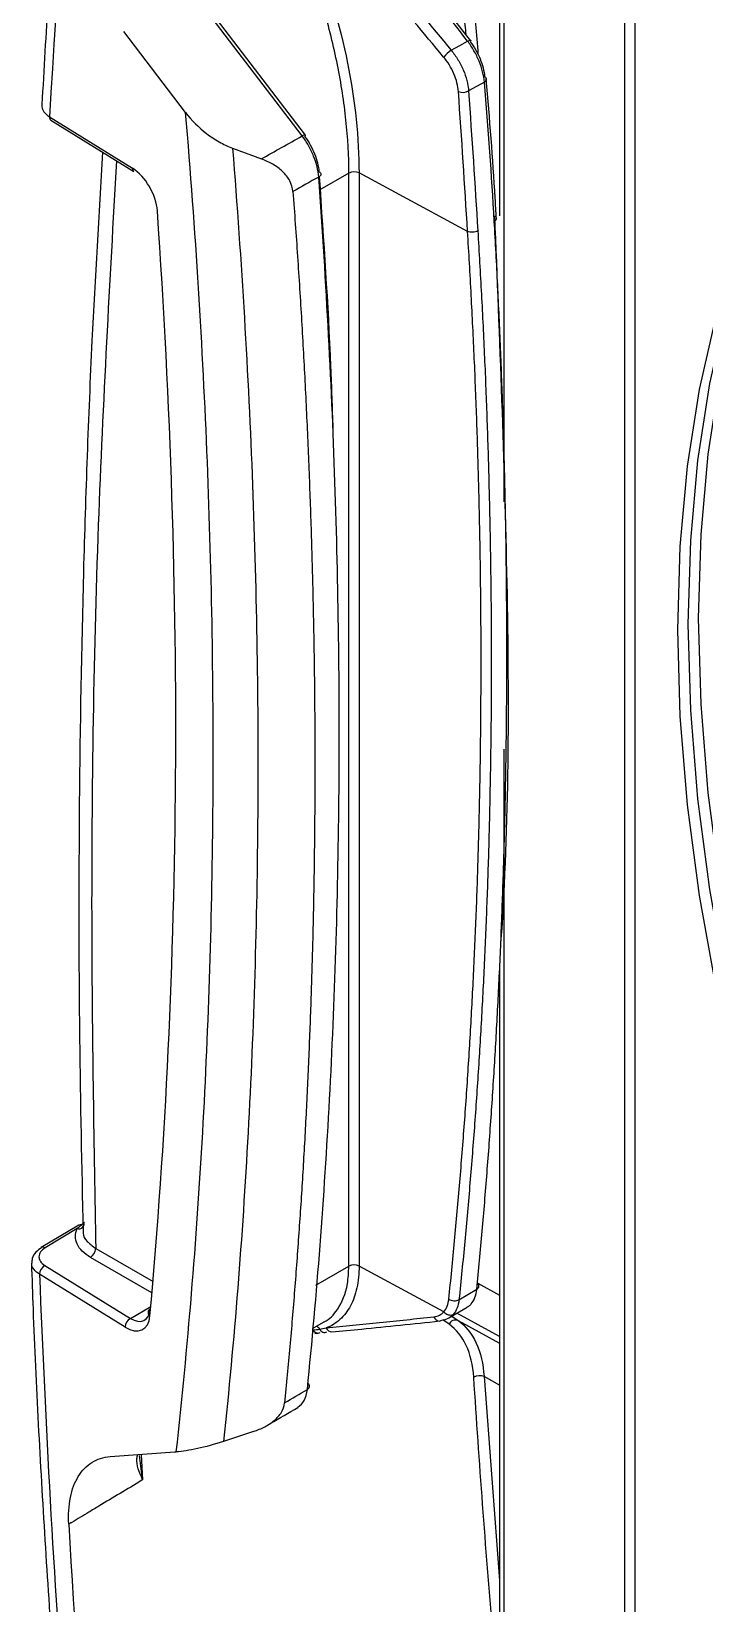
# Model space of a CAD drawing. Extents: x 14.8 to 109.8, y 1.6 to 86.6.
# Drawn here: x 69.422 to 70.799, y 66.668 to 69.885 of the extents above; entities that cross this region are included whole.
import ezdxf

# ---------------------------------------------------------------- set-up
doc = ezdxf.new("R2010")
doc.units = 0
doc.header["$MEASUREMENT"] = 0
doc.layers.add('OBJECT', color=7, linetype='CONTINUOUS')

msp = doc.modelspace()

# ---------------------------------------------------------------- linework, layer by layer
at = {"layer": 'OBJECT'}
for p, q in [((70.3798, 70.9131), (70.3798, 69.5082)), ((70.3892, 68.9229), (70.3892, 70.9094)), ((70.6353, 70.8047), (70.6353, 65.9561)), ((70.6565, 70.7952), (70.6565, 65.9683)), ((70.3208, 69.867), (70.2033, 70.0186)), ((69.9828, 69.673), (69.7562, 69.9703)), ((69.7378, 69.7194), (69.611, 69.8854)), ((70.349, 69.7819), (70.3166, 69.7636)), ((69.4591, 69.7107), (69.629, 69.6055)), ((69.4622, 69.7039), (69.6321, 69.5987)), ((69.8337, 69.6466), (69.8927, 69.6246)), ((70.0717, 69.5955), (70.0126, 69.5614)), ((70.0717, 67.3587), (70.0717, 69.5955)), ((70.3146, 69.4762), (70.0925, 69.5958)), ((70.0925, 69.5958), (70.0925, 67.3589)), ((70.3892, 65.8858), (70.3892, 68.4164)), ((70.3798, 67.9789), (70.3798, 65.8989)), ((69.5191, 67.4426), (69.4424, 67.3965)), ((69.516, 67.4355), (69.4502, 67.3959)), ((69.5244, 67.4431), (69.5308, 67.449)), ((69.4424, 67.3965), (69.4426, 67.3966)), ((69.6689, 67.304), (69.5431, 67.3767)), ((69.5537, 67.395), (69.671, 67.3274)), ((69.6139, 67.2337), (69.4388, 67.342)), ((69.4498, 67.3602), (69.6248, 67.2518)), ((70.0043, 67.3197), (70.0717, 67.3587)), ((70.2661, 67.2654), (70.0925, 67.3589)), ((70.3358, 67.3237), (70.3798, 67.2995)), ((69.6248, 67.2518), (69.6665, 67.2759)), ((70.2764, 67.2526), (70.314, 67.2747)), ((69.997, 67.231), (70.0201, 67.2443)), ((70.2766, 67.2397), (70.2638, 67.2487)), ((70.2825, 67.2562), (70.2951, 67.2474)), ((70.3798, 67.2144), (70.2929, 67.2623)), ((70.2951, 67.2474), (70.3798, 67.2008)), ((70.0022, 67.221), (70.0092, 67.2216)), ((70.3482, 67.1325), (70.3798, 66.7154)), ((70.3798, 67.1151), (70.3482, 67.1325)), ((69.8768, 67.0204), (69.8154, 67.0001)), ((69.647, 66.9735), (69.6498, 66.9213))]:
    msp.add_line(p, q, dxfattribs=at)
at = {"layer": 'OBJECT', "flags": 128}
for points in [[(69.9762, 69.6715), (69.9585, 69.6947), (69.8878, 69.7876), (69.7497, 69.9688)], [(71.1315, 69.9112), (71.052, 69.8096), (70.9812, 69.6974), (70.9191, 69.575), (70.8661, 69.4431), (70.8225, 69.3021), (70.7883, 69.1527), (70.7638, 68.9955), (70.7491, 68.8312), (70.7442, 68.6605), (70.7491, 68.484), (70.7638, 68.3027), (70.7883, 68.1172), (70.8225, 67.9284), (70.8661, 67.737), (70.9191, 67.5439), (70.9812, 67.3499), (71.052, 67.1558), (71.1315, 66.9625), (71.2191, 66.7708), (71.3145, 66.5815)], [(71.1527, 69.9235), (71.0733, 69.8218), (71.0024, 69.7096), (70.9403, 69.5873), (70.8873, 69.4553), (70.8437, 69.3143), (70.8095, 69.1649), (70.785, 69.0077), (70.7703, 68.8434), (70.7654, 68.6727), (70.7703, 68.4963), (70.785, 68.315), (70.8095, 68.1295), (70.8437, 67.9407), (70.8873, 67.7493), (70.9403, 67.5562), (71.0024, 67.3622), (71.0733, 67.1681), (71.1527, 66.9748), (71.2403, 66.783), (71.3357, 66.5937)], [(71.1739, 69.9357), (71.0945, 69.8341), (71.0236, 69.7219), (70.9615, 69.5995), (70.9085, 69.4676), (70.8649, 69.3266), (70.8307, 69.1772), (70.8062, 69.02), (70.7915, 68.8557), (70.7866, 68.6849), (70.7915, 68.5085), (70.8062, 68.3272), (70.8307, 68.1417), (70.8649, 67.9529), (70.9085, 67.7615), (70.9615, 67.5684), (71.0236, 67.3744), (71.0945, 67.1803), (71.1739, 66.987), (71.2615, 66.7953), (71.3569, 66.606)], [(70.2813, 69.8468), (70.299, 69.8568), (70.3144, 69.8655)], [(70.3144, 69.8655), (70.3163, 69.8664), (70.318, 69.8671), (70.3194, 69.8674), (70.3203, 69.8674), (70.3209, 69.8671)], [(70.3209, 69.8671), (70.3209, 69.867), (70.321, 69.8663), (70.3207, 69.8653), (70.32, 69.864)], [(69.9818, 69.6698), (69.9826, 69.6711), (69.9829, 69.6722), (69.9828, 69.6729), (69.9828, 69.673)], [(70.0104, 69.5983), (70.0121, 69.5972), (70.0134, 69.5959), (70.0142, 69.5945), (70.0144, 69.5931), (70.0141, 69.5916), (70.0132, 69.5901), (70.0118, 69.5887), (70.01, 69.5875)], [(70.297, 67.2898), (70.3149, 67.3004), (70.3334, 67.3113)], [(70.2611, 67.2477), (70.259, 67.2468), (70.2575, 67.2464)], [(69.5836, 66.969), (69.7157, 66.9784), (69.7187, 66.9786)]]:
    msp.add_lwpolyline(points, dxfattribs=at)
at = {"layer": 'OBJECT'}
for centre, radius, start, end in [((70.3138, 69.7941), 0.0619, 121.6696, 141.0086), ((70.3464, 69.7883), 0.00689, 291.4042, 359.3265), ((70.3471, 69.7869), 0.00635, 11.3997, 69.1688), ((70.3048, 69.7863), 0.0256, 249.3826, 297.3615), ((69.4667, 69.71), 0.00767, 174.8844, 233.4737), ((69.9809, 69.6659), 0.00737, 75.8207, 129.8176), ((69.6366, 69.6048), 0.00767, 174.8883, 233.4699), ((70.0823, 69.575), 0.0232, 63.8531, 117.3015), ((69.5192, 67.4464), 0.0113, 253.6477, 357.1135), ((69.5222, 67.4371), 0.00638, 70.5637, 119.1412), ((69.4458, 67.3895), 0.00782, 55.6283, 113.6423), ((69.5307, 67.3961), 0.0231, 302.6058, 357.3942), ((69.4612, 67.3409), 0.0224, 120.5725, 177.1378), ((70.0823, 67.3381), 0.0232, 63.8531, 117.3015), ((69.6362, 67.2325), 0.0224, 120.573, 177.1383), ((69.6683, 67.2636), 0.00742, 114.8897, 241.4849), ((70.2571, 67.2586), 0.0122, 197.4529, 271.9797), ((70.279, 67.2742), 0.0156, 214.2198, 293.4824), ((70.2899, 67.2338), 0.0145, 69.2644, 156.0836), ((70.0088, 67.2333), 0.0117, 206.8781, 271.8281), ((69.9997, 67.2225), 0.0143, 30.3326, 67.6351), ((70.0083, 67.2312), 0.00958, 275.184, 300.9097), ((70.022, 67.2338), 0.0108, 202.5969, 297.3088), ((70.0365, 67.2363), 0.0121, 199.7986, 272.3434), ((69.9837, 67.113), 0.00734, 294.3941, 54.8489), ((70.3389, 67.1095), 0.0249, 67.9494, 118.2543)]:
    msp.add_arc(centre, radius, start, end, dxfattribs=at)
for centre, major_axis, ratio, start_param, end_param in [((69.629, 69.5443), (-0.0356, 0.066), 0.556891, 4.029959, 5.514145), ((59.6771, 74.6712), (-6.9826, 12.9557), 0.556891, 3.840697, 4.029959), ((69.6139, 67.2949), (-0.0356, 0.066), 0.556891, 2.372552, 3.840697), ((69.6248, 67.3008), (-0.0281, 0.053), 0.551675, 2.376265, 3.844409)]:
    msp.add_ellipse(centre, major_axis=major_axis, ratio=ratio, start_param=start_param, end_param=end_param, dxfattribs=at)
for points, knots in [([(69.8371, 71.6187), (70.1305, 71.4865), (70.7179, 71.2219), (71.6009, 70.7698), (72.4834, 70.2786), (73.3398, 69.7594), (74.1718, 69.2194), (74.7082, 68.841), (74.9767, 68.6517)], [0, 0, 0, 0, 0.171879, 0.344058, 0.51475, 0.685735, 0.842753, 1, 1, 1, 1]), ([(74.9293, 68.5831), (74.6618, 68.7718), (74.1264, 69.1495), (73.2965, 69.6881), (72.4414, 70.2066), (71.5611, 70.6966), (70.6793, 71.1482), (70.093, 71.4123), (69.7996, 71.5445)], [0, 0, 0, 0, 0.157018, 0.314265, 0.484956, 0.655942, 0.827821, 1, 1, 1, 1]), ([(69.5903, 71.2823), (69.589, 71.2731), (69.5676, 71.124), (69.5338, 70.8282), (69.4902, 70.3943), (69.4603, 70.0297), (69.4478, 69.808), (69.4437, 69.7357)], [0, 0, 0, 0, 0.0184362, 0.2992237, 0.5812541, 0.8633174, 1, 1, 1, 1]), ([(69.9126, 71.0988), (69.9296, 71.0925), (70.1241, 71.0196), (70.4974, 70.87), (71.034, 70.6311), (71.5724, 70.3672), (72.1116, 70.0787), (72.6509, 69.7662), (73.1896, 69.4302), (73.7268, 69.0705), (74.262, 68.6898), (74.6161, 68.4175), (74.7931, 68.2813)], [0, 0, 0, 0, 0.010564, 0.120488, 0.230452, 0.340376, 0.4503, 0.560264, 0.670188, 0.780112, 0.890076, 1, 1, 1, 1]), ([(70.3114, 69.8791), (70.311, 69.8855), (70.3096, 69.907), (70.2922, 69.9938), (70.2664, 70.0957), (70.2334, 70.1815), (70.2256, 70.202)], [0, 0, 0, 0, 0.062984, 0.212175, 0.812229, 1, 1, 1, 1]), ([(70.2452, 70.2091), (70.2635, 70.158), (70.3007, 70.0544), (70.3301, 69.9285), (70.3344, 69.8592), (70.3357, 69.8386)], [0, 0, 0, 0, 0.405871, 0.823511, 1, 1, 1, 1]), ([(70.0717, 69.5955), (70.0717, 69.6307), (70.0697, 69.6669), (70.0619, 69.7409), (70.0561, 69.7788), (70.0406, 69.8555), (70.031, 69.8944), (70.0081, 69.9726), (69.9949, 70.0118), (69.9799, 70.051)], [0, 0, 0, 0, 0.25, 0.25, 0.5, 0.5, 0.75, 0.75, 1, 1, 1, 1]), ([(69.9994, 70.0578), (70.0298, 69.9783), (70.0532, 69.8984), (70.0846, 69.7427), (70.0925, 69.667), (70.0925, 69.5958)], [0, 0, 0, 0, 0.5, 0.5, 1, 1, 1, 1]), ([(70.2656, 69.833), (70.2247, 69.8821), (70.1837, 69.9313), (70.1428, 69.9805), (70.1428, 69.9805), (70.1428, 69.9805), (70.1428, 69.9805)], [0, 0, 0, 0, 0.00497328, 0.00497328, 0.00497328, 0.00497334, 0.00497334, 0.00497334, 0.00497334]), ([(70.2813, 69.8468), (70.2863, 69.8407), (70.2908, 69.8343), (70.2991, 69.8208), (70.3028, 69.8136), (70.3089, 69.7993), (70.3113, 69.792), (70.315, 69.7775), (70.3161, 69.7705), (70.3166, 69.7636)], [0, 0, 0, 0, 0.25, 0.25, 0.5, 0.5, 0.75, 0.75, 1, 1, 1, 1]), ([(70.349, 69.7819), (70.3484, 69.7887), (70.3472, 69.7957), (70.3435, 69.8101), (70.3411, 69.8175), (70.3351, 69.8319), (70.3315, 69.8391), (70.3236, 69.8528), (70.3192, 69.8593), (70.3144, 69.8655)], [0, 0, 0, 0, 0.25, 0.25, 0.5, 0.5, 0.75, 0.75, 1, 1, 1, 1]), ([(70.32, 69.864), (70.324, 69.8587), (70.3277, 69.8532), (70.3345, 69.8415), (70.3375, 69.8354), (70.3426, 69.8231), (70.3447, 69.8169), (70.3478, 69.8046), (70.3489, 69.7987), (70.3494, 69.7929)], [0, 0, 0, 0, 0.25, 0.25, 0.5, 0.5, 0.75, 0.75, 1, 1, 1, 1]), ([(70.2958, 69.7624), (70.2954, 69.7682), (70.2944, 69.7742), (70.2913, 69.7865), (70.2892, 69.7927), (70.284, 69.8049), (70.2809, 69.811), (70.2738, 69.8224), (70.2699, 69.8279), (70.2656, 69.833)], [0, 0, 0, 0, 0.25, 0.25, 0.5, 0.5, 0.75, 0.75, 1, 1, 1, 1]), ([(70.3735, 69.5029), (70.3727, 69.5168), (70.3674, 69.6116), (70.3596, 69.7068), (70.3529, 69.7881)], [0, 0, 0, 0, 0.146045, 1, 1, 1, 1]), ([(69.4435, 69.7357), (69.4436, 69.7325), (69.4438, 69.7254), (69.4505, 69.7168), (69.4569, 69.7122), (69.4591, 69.7107)], [0, 0, 0, 0, 0.345254, 0.782122, 1, 1, 1, 1]), ([(69.7187, 66.9786), (69.7422, 67.1923), (69.7601, 67.4102), (69.7852, 67.8536), (69.7922, 68.079), (69.7954, 68.537), (69.7915, 68.7694), (69.7729, 69.2399), (69.7581, 69.4781), (69.7378, 69.7194)], [0, 0, 0, 0, 0.25, 0.25, 0.5, 0.5, 0.75, 0.75, 1, 1, 1, 1]), ([(69.7378, 69.7194), (69.75, 69.7034), (69.7643, 69.689), (69.7888, 69.6701), (69.7973, 69.6644), (69.815, 69.6544), (69.8241, 69.6501), (69.8337, 69.6465)], [0, 0, 0, 0, 0.5, 0.5, 0.75, 0.75, 1, 1, 1, 1]), ([(69.8927, 69.6246), (69.9066, 69.6324), (69.9204, 69.6402), (69.9342, 69.6479), (69.9482, 69.6558), (69.9622, 69.6636), (69.9762, 69.6715)], [0, 0, 0, 0, 0.001488311, 0.001488311, 0.001488311, 0.002995451, 0.002995451, 0.002995451, 0.002995451]), ([(70.01, 69.5875), (70.0095, 69.5943), (70.0084, 69.6014), (70.0048, 69.6159), (70.0025, 69.6233), (69.9966, 69.6377), (69.9931, 69.645), (69.9853, 69.6588), (69.981, 69.6653), (69.9762, 69.6715)], [0, 0, 0, 0, 0.25, 0.25, 0.5, 0.5, 0.75, 0.75, 1, 1, 1, 1]), ([(69.9818, 69.6698), (69.9858, 69.6645), (69.9895, 69.6589), (69.9961, 69.6472), (69.9991, 69.641), (70.004, 69.6287), (70.006, 69.6225), (70.009, 69.6101), (70.01, 69.6041), (70.0104, 69.5983)], [0, 0, 0, 0, 0.25, 0.25, 0.5, 0.5, 0.75, 0.75, 1, 1, 1, 1]), ([(69.5677, 69.6385), (69.5601, 69.5101), (69.5432, 69.2263), (69.5274, 68.7818), (69.5188, 68.3059), (69.5189, 67.8559), (69.5251, 67.5625), (69.5279, 67.4311)], [0, 0, 0, 0, 0.1788188, 0.3953611, 0.6101234, 0.8253511, 1, 1, 1, 1]), ([(69.5963, 69.6208), (69.5823, 69.3736), (69.5526, 68.8481), (69.5415, 68.1036), (69.5501, 67.604), (69.5537, 67.395)], [0, 0, 0, 0, 0.340833, 0.724334, 1, 1, 1, 1]), ([(69.8337, 69.6465), (69.8524, 69.4141), (69.866, 69.1844), (69.8832, 68.7306), (69.8868, 68.5064), (69.8837, 68.0643), (69.8771, 67.8465), (69.8539, 67.4179), (69.8372, 67.2071), (69.8154, 67.0001)], [0, 0, 0, 0, 0.25, 0.25, 0.5, 0.5, 0.75, 0.75, 1, 1, 1, 1]), ([(69.9572, 69.5578), (69.9566, 69.5655), (69.9544, 69.5728), (69.947, 69.5867), (69.9421, 69.593), (69.9301, 69.6044), (69.9234, 69.6093), (69.9088, 69.6179), (69.9009, 69.6216), (69.8927, 69.6246)], [0, 0, 0, 0, 0.25, 0.25, 0.5, 0.5, 0.75, 0.75, 1, 1, 1, 1]), ([(69.9572, 69.5578), (69.9589, 69.5357), (69.9621, 69.4914), (69.9667, 69.4251), (69.971, 69.359), (69.975, 69.293), (69.9787, 69.2271), (69.9822, 69.1614), (69.9854, 69.0958), (69.9883, 69.0304), (69.9909, 68.9652), (69.9933, 68.9001), (69.9953, 68.8352), (69.9971, 68.7704), (69.9987, 68.7057), (69.9999, 68.6413), (70.0009, 68.577), (70.0016, 68.5129), (70.002, 68.4489), (70.0022, 68.3655), (70.0017, 68.2629), (70.0002, 68.1414), (69.9976, 68.0205), (69.9941, 67.9003), (69.9894, 67.7808), (69.9838, 67.662), (69.9772, 67.5439), (69.9695, 67.4265), (69.9608, 67.3098), (69.9511, 67.1938), (69.9438, 67.1171), (69.9402, 67.0788)], [0, 0, 0, 0, 0.02554, 0.05108, 0.07662, 0.10216, 0.127701, 0.153243, 0.178784, 0.204326, 0.229868, 0.255411, 0.280954, 0.306497, 0.332041, 0.357584, 0.383129, 0.408673, 0.434218, 0.459763, 0.508868, 0.557974, 0.607082, 0.656191, 0.705302, 0.754414, 0.803528, 0.852644, 0.901761, 0.95088, 1, 1, 1, 1]), ([(69.9868, 67.1063), (70.0063, 67.3013), (70.0215, 67.4995), (70.043, 67.902), (70.0494, 68.1065), (70.0533, 68.5208), (70.0508, 68.7308), (70.037, 69.1555), (70.0257, 69.3702), (70.01, 69.5875)], [0, 0, 0, 0, 0.25, 0.25, 0.5, 0.5, 0.75, 0.75, 1, 1, 1, 1]), ([(70.011, 69.5883), (70.02, 69.4578), (70.032, 69.2848), (70.0375, 69.1153), (70.0389, 69.0735)], [0, 0, 0, 0, 0.753613, 1, 1, 1, 1]), ([(70.3334, 67.3113), (70.3353, 67.331), (70.3391, 67.3705), (70.3445, 67.4301), (70.3496, 67.4898), (70.3544, 67.5498), (70.359, 67.6099), (70.3632, 67.6702), (70.3673, 67.7307), (70.371, 67.7914), (70.3745, 67.8523), (70.3777, 67.9134), (70.3806, 67.9747), (70.3833, 68.0361), (70.3857, 68.0978), (70.3878, 68.1596), (70.3896, 68.2216), (70.3912, 68.2838), (70.3925, 68.3461), (70.3935, 68.4087), (70.3943, 68.4714), (70.3947, 68.5342), (70.395, 68.5973), (70.3949, 68.6605), (70.3945, 68.7239), (70.3939, 68.7874), (70.3931, 68.8511), (70.3919, 68.915), (70.3905, 68.979), (70.3888, 69.0432), (70.3868, 69.1076), (70.3846, 69.1721), (70.3821, 69.2367), (70.3793, 69.3015), (70.3762, 69.3665), (70.3729, 69.4315), (70.3705, 69.4751), (70.3692, 69.4968)], [0, 0, 0, 0, 0.028578, 0.057156, 0.085734, 0.114311, 0.142888, 0.171464, 0.20004, 0.228616, 0.257191, 0.285765, 0.31434, 0.342913, 0.371487, 0.40006, 0.428632, 0.457205, 0.485776, 0.514348, 0.542919, 0.571489, 0.60006, 0.628629, 0.657199, 0.685768, 0.714336, 0.742904, 0.771472, 0.800039, 0.828606, 0.857173, 0.885739, 0.914305, 0.94287, 0.971435, 1, 1, 1, 1]), ([(70.3736, 69.5025), (70.3736, 69.5014), (70.3731, 69.5004), (70.3716, 69.4984), (70.3705, 69.4975), (70.3692, 69.4968)], [0, 0, 0, 0, 0.5, 0.5, 1, 1, 1, 1]), ([(70.3696, 69.5079), (70.3798, 69.2564), (70.4001, 68.7539), (70.3991, 68.2611), (70.3826, 68.0254), (70.3825, 68.0239)], [0, 0, 0, 0, 0.498833, 0.996721, 1, 1, 1, 1]), ([(70.2762, 67.291), (70.2782, 67.3108), (70.2823, 67.3506), (70.2881, 67.4104), (70.2936, 67.4704), (70.2987, 67.5305), (70.3036, 67.5908), (70.3082, 67.6513), (70.3126, 67.7119), (70.3166, 67.7727), (70.3203, 67.8336), (70.3237, 67.8948), (70.3269, 67.9561), (70.3297, 68.0175), (70.3323, 68.0791), (70.3346, 68.1409), (70.3365, 68.2028), (70.3382, 68.2649), (70.3396, 68.3272), (70.3407, 68.3896), (70.3415, 68.4522), (70.342, 68.515), (70.3422, 68.5779), (70.3422, 68.641), (70.3418, 68.7043), (70.3412, 68.7677), (70.3402, 68.8313), (70.339, 68.895), (70.3374, 68.9589), (70.3356, 69.023), (70.3335, 69.0872), (70.3311, 69.1517), (70.3284, 69.2162), (70.3254, 69.2809), (70.3221, 69.3458), (70.3186, 69.4109), (70.3159, 69.4544), (70.3146, 69.4761)], [0, 0, 0, 0, 0.02864, 0.057267, 0.085882, 0.114487, 0.143082, 0.171667, 0.200244, 0.228813, 0.257374, 0.28593, 0.31448, 0.343025, 0.371566, 0.400104, 0.428639, 0.457173, 0.485706, 0.514238, 0.542771, 0.571305, 0.599842, 0.628381, 0.656924, 0.685472, 0.714024, 0.742583, 0.771148, 0.79972, 0.828301, 0.856891, 0.88549, 0.9141, 0.942721, 0.971354, 1, 1, 1, 1]), ([(70.3354, 69.4774), (70.3367, 69.4557), (70.3393, 69.4122), (70.3429, 69.3473), (70.3462, 69.2824), (70.3492, 69.2177), (70.3519, 69.1532), (70.3543, 69.0888), (70.3564, 69.0245), (70.3582, 68.9604), (70.3597, 68.8964), (70.361, 68.8325), (70.3619, 68.7689), (70.3626, 68.7053), (70.3629, 68.642), (70.363, 68.5787), (70.3628, 68.5157), (70.3623, 68.4528), (70.3614, 68.39), (70.3603, 68.3274), (70.359, 68.265), (70.3573, 68.2027), (70.3553, 68.1406), (70.353, 68.0787), (70.3505, 68.017), (70.3476, 67.9554), (70.3445, 67.894), (70.341, 67.8327), (70.3373, 67.7717), (70.3333, 67.7108), (70.329, 67.6501), (70.3244, 67.5896), (70.3195, 67.5293), (70.3143, 67.4691), (70.3088, 67.4092), (70.3031, 67.3494), (70.299, 67.3097), (70.297, 67.2898)], [0, 0, 0, 0, 0.028565, 0.05713, 0.085695, 0.114261, 0.142827, 0.171394, 0.19996, 0.228528, 0.257096, 0.285664, 0.314232, 0.342801, 0.371371, 0.39994, 0.428511, 0.457081, 0.485652, 0.514224, 0.542795, 0.571368, 0.59994, 0.628513, 0.657087, 0.68566, 0.714235, 0.742809, 0.771384, 0.79996, 0.828536, 0.857112, 0.885689, 0.914266, 0.942844, 0.971422, 1, 1, 1, 1]), ([(70.3354, 69.4773), (70.3342, 69.4766), (70.3327, 69.4759), (70.3291, 69.4749), (70.3271, 69.4746), (70.3231, 69.4744), (70.3211, 69.4745), (70.3175, 69.4751), (70.3159, 69.4756), (70.3146, 69.4762)], [0, 0, 0, 0, 0.25, 0.25, 0.5, 0.5, 0.75, 0.75, 1, 1, 1, 1]), ([(69.5431, 67.3767), (69.5365, 67.3805), (69.531, 67.3847), (69.5218, 67.3939), (69.5182, 67.3989), (69.5135, 67.4091), (69.5123, 67.4145), (69.5123, 67.4251), (69.5136, 67.4303), (69.516, 67.4355)], [0, 0, 0, 0, 0.25, 0.25, 0.5, 0.5, 0.75, 0.75, 1, 1, 1, 1]), ([(69.5283, 67.431), (69.5281, 67.4295), (69.527, 67.422), (69.5348, 67.4088), (69.5474, 67.3996), (69.5537, 67.395)], [0, 0, 0, 0, 0.1195155, 0.5597515, 1, 1, 1, 1]), ([(69.4429, 67.3962), (69.4386, 67.3934), (69.4301, 67.3877), (69.4232, 67.376), (69.4233, 67.3678), (69.4233, 67.3646)], [0, 0, 0, 0, 0.368491, 0.749249, 1, 1, 1, 1]), ([(69.4502, 67.3959), (69.4422, 67.3911), (69.4377, 67.3846), (69.4376, 67.3748), (69.4387, 67.3715), (69.4428, 67.3654), (69.4459, 67.3626), (69.4498, 67.3602)], [0, 0, 0, 0, 0.5, 0.5, 0.75, 0.75, 1, 1, 1, 1]), ([(69.4223, 67.3647), (69.4234, 67.3335), (69.4295, 67.1462), (69.449, 66.7978), (69.4816, 66.3188), (69.5185, 65.8799), (69.548, 65.5992), (69.5603, 65.4817)], [0, 0, 0, 0, 0.050914, 0.305007, 0.559926, 0.815859, 1, 1, 1, 1]), ([(69.4388, 67.342), (69.4348, 67.3451), (69.4268, 67.3512), (69.4221, 67.3596), (69.423, 67.364), (69.4232, 67.3647)], [0, 0, 0, 0, 0.46018, 0.920417, 1, 1, 1, 1]), ([(70.02, 67.2445), (70.0204, 67.2446), (70.0321, 67.2492), (70.0521, 67.2721), (70.0695, 67.3117), (70.0711, 67.3463), (70.0717, 67.3587)], [0, 0, 0, 0, 0.011718, 0.333606, 0.762577, 1, 1, 1, 1]), ([(70.0925, 67.3589), (70.0925, 67.343), (70.091, 67.328), (70.0851, 67.3007), (70.0807, 67.2884), (70.072, 67.2721), (70.0688, 67.267), (70.0616, 67.2576), (70.0577, 67.2534), (70.0452, 67.242), (70.0356, 67.2361), (70.0251, 67.2322)], [0, 0, 0, 0, 0.25, 0.25, 0.5, 0.5, 0.625, 0.625, 0.75, 0.75, 1, 1, 1, 1]), ([(70.322, 67.2814), (70.3252, 67.285), (70.3277, 67.2893), (70.3315, 67.2994), (70.3328, 67.305), (70.3334, 67.3113)], [0, 0, 0, 0, 0.5, 0.5, 1, 1, 1, 1]), ([(70.3334, 67.3113), (70.3346, 67.312), (70.3357, 67.3129), (70.3373, 67.3151), (70.3378, 67.3163), (70.3378, 67.3189), (70.3375, 67.3202), (70.336, 67.3226), (70.335, 67.3237), (70.3338, 67.3246)], [0, 0, 0, 0, 0.25, 0.25, 0.5, 0.5, 0.75, 0.75, 1, 1, 1, 1]), ([(70.2661, 67.2654), (70.2689, 67.2686), (70.2711, 67.2724), (70.2745, 67.2809), (70.2756, 67.2857), (70.2762, 67.2909)], [0, 0, 0, 0, 0.5, 0.5, 1, 1, 1, 1]), ([(70.2762, 67.2909), (70.2774, 67.2901), (70.279, 67.2893), (70.2826, 67.2882), (70.2846, 67.2878), (70.2886, 67.2876), (70.2906, 67.2878), (70.2942, 67.2885), (70.2957, 67.2891), (70.297, 67.2898)], [0, 0, 0, 0, 0.25, 0.25, 0.5, 0.5, 0.75, 0.75, 1, 1, 1, 1]), ([(70.297, 67.2898), (70.2963, 67.2837), (70.295, 67.2781), (70.2911, 67.268), (70.2884, 67.2636), (70.2852, 67.2599)], [0, 0, 0, 0, 0.5, 0.5, 1, 1, 1, 1]), ([(70.3136, 67.2755), (70.3148, 67.2759), (70.3182, 67.2769), (70.3206, 67.2797), (70.322, 67.2814)], [0, 0, 0, 0, 0.382636, 1, 1, 1, 1]), ([(70.0251, 67.2322), (70.0612, 67.2358), (70.0979, 67.2395), (70.1714, 67.2471), (70.2084, 67.251), (70.2455, 67.2549)], [0, 0, 0, 0, 0.5, 0.5, 1, 1, 1, 1]), ([(70.037, 67.2243), (70.0571, 67.2262), (70.1295, 67.2329), (70.2039, 67.2408), (70.2575, 67.2465)], [0, 0, 0, 0, 0.278082, 1, 1, 1, 1]), ([(70.2455, 67.2549), (70.2496, 67.2554), (70.2534, 67.2565), (70.2603, 67.26), (70.2635, 67.2625), (70.2661, 67.2654)], [0, 0, 0, 0, 0.5, 0.5, 1, 1, 1, 1]), ([(70.2852, 67.2599), (70.2821, 67.2564), (70.2784, 67.2535), (70.2704, 67.2495), (70.2659, 67.2482), (70.2611, 67.2477)], [0, 0, 0, 0, 0.5, 0.5, 1, 1, 1, 1]), ([(70.2951, 67.2474), (70.3106, 67.2365), (70.3229, 67.2211), (70.3412, 67.1816), (70.3466, 67.1586), (70.3482, 67.1325)], [0, 0, 0, 0, 0.5, 0.5, 1, 1, 1, 1]), ([(70.3271, 67.1314), (70.3255, 67.156), (70.3204, 67.1776), (70.303, 67.2149), (70.2913, 67.2294), (70.2766, 67.2397)], [0, 0, 0, 0, 0.5, 0.5, 1, 1, 1, 1]), ([(70.3798, 66.4707), (70.3753, 66.5171), (70.3538, 66.7391), (70.3389, 66.9582), (70.3271, 67.1314)], [0, 0, 0, 0, 0.2091432, 1, 1, 1, 1]), ([(69.9673, 67.0698), (69.9722, 67.0738), (69.9822, 67.0818), (69.9852, 67.0981), (69.9868, 67.1063)], [0, 0, 0, 0, 0.496983, 1, 1, 1, 1]), ([(69.8768, 67.0204), (69.8848, 67.023), (69.8924, 67.0262), (69.9066, 67.0336), (69.9133, 67.038), (69.9221, 67.0454), (69.9248, 67.048), (69.9296, 67.0536), (69.9318, 67.0565), (69.9373, 67.0656), (69.9395, 67.072), (69.9402, 67.0788)], [0, 0, 0, 0, 0.25, 0.25, 0.5, 0.5, 0.625, 0.625, 0.75, 0.75, 1, 1, 1, 1]), ([(69.9043, 67.0325), (69.9065, 67.0338), (69.9275, 67.0462), (69.9485, 67.0586), (69.9673, 67.0697)], [0, 0, 0, 0, 0.103182, 1, 1, 1, 1]), ([(69.8154, 67.0001), (69.7962, 66.9938), (69.7785, 66.9889), (69.7455, 66.9817), (69.7311, 66.9795), (69.7187, 66.9786)], [0, 0, 0, 0, 0.5, 0.5, 1, 1, 1, 1]), ([(69.4987, 66.8304), (69.4976, 66.8503), (69.4987, 66.8684), (69.5036, 66.8933), (69.5058, 66.9012), (69.5113, 66.9157), (69.5145, 66.9223), (69.5219, 66.9344), (69.5261, 66.94), (69.5355, 66.9496), (69.5457, 66.9578), (69.5575, 66.9632), (69.57, 66.9672), (69.5767, 66.9685), (69.5836, 66.969)], [0, 0, 0, 0, 0.25, 0.25, 0.375, 0.375, 0.5, 0.5, 0.625, 0.625, 0.75, 0.875, 0.875, 1, 1, 1, 1]), ([(69.6498, 66.9213), (69.6497, 66.9214), (69.6433, 66.9367), (69.6355, 66.954), (69.6389, 66.9703), (69.6394, 66.9729)], [0, 0, 0, 0, 0.007574, 0.836705, 1, 1, 1, 1]), ([(69.6428, 66.9711), (69.6442, 66.9568), (69.6458, 66.9406), (69.6493, 66.9236), (69.6497, 66.9214), (69.6498, 66.9213)], [0, 0, 0, 0, 0.871602, 0.990246, 1, 1, 1, 1]), ([(69.6498, 66.9213), (69.6489, 66.9207), (69.648, 66.9202), (69.6471, 66.9197), (69.6182, 66.9023), (69.5893, 66.885), (69.5605, 66.8676), (69.5535, 66.8634), (69.5465, 66.8592), (69.5396, 66.855), (69.5281, 66.8481), (69.5166, 66.8412), (69.5051, 66.8343), (69.5044, 66.8339), (69.5038, 66.8335), (69.5031, 66.8331), (69.5016, 66.8322), (69.5002, 66.8313), (69.4987, 66.8304)], [-0.000098831, -0.000098831, -0.000098831, -0.000098831, 0, 0, 0, 0.003175, 0.003175, 0.003175, 0.003941519, 0.003941519, 0.003941519, 0.005208094, 0.005208094, 0.005208094, 0.005279986, 0.005279986, 0.005279986, 0.005442636, 0.005442636, 0.005442636, 0.005442636])]:
    msp.add_open_spline(points, degree=3, knots=knots, dxfattribs=at)
for points in [[(69.6066, 71.2556), (69.5393, 70.7544), (69.4901, 70.239), (69.4591, 69.7107)], [(70.3144, 69.8655), (70.2753, 69.916), (70.2361, 69.9666), (70.1969, 70.0171)], [(70.1585, 69.9942), (70.1993, 69.945), (70.2403, 69.8959), (70.2813, 69.8468)], [(70.3692, 69.4968), (70.3638, 69.5917), (70.3571, 69.6867), (70.349, 69.7819)], [(70.3146, 69.4762), (70.3088, 69.5709), (70.3025, 69.6663), (70.2958, 69.7624)], [(70.3166, 69.7636), (70.3233, 69.6675), (70.3296, 69.572), (70.3354, 69.4773)], [(70.01, 69.5875), (69.9924, 69.5776), (69.9748, 69.5677), (69.9572, 69.5578)], [(69.516, 67.4355), (69.5186, 67.4382), (69.5214, 67.4407), (69.5244, 67.4431)], [(69.4388, 67.342), (69.4625, 66.7274), (69.508, 66.1016), (69.5752, 65.4648)], [(69.9984, 67.228), (70.003, 67.2284), (70.0075, 67.229), (70.012, 67.2297)], [(70.012, 67.2297), (70.0164, 67.2304), (70.0208, 67.2312), (70.0251, 67.2322)], [(69.9402, 67.0788), (69.9557, 67.088), (69.9712, 67.0971), (69.9868, 67.1063)], [(69.4987, 66.8304), (69.5219, 66.423), (69.5544, 66.011), (69.5963, 65.5943)]]:
    msp.add_open_spline(points, degree=3, dxfattribs=at)

doc.saveas('drawing.dxf')
